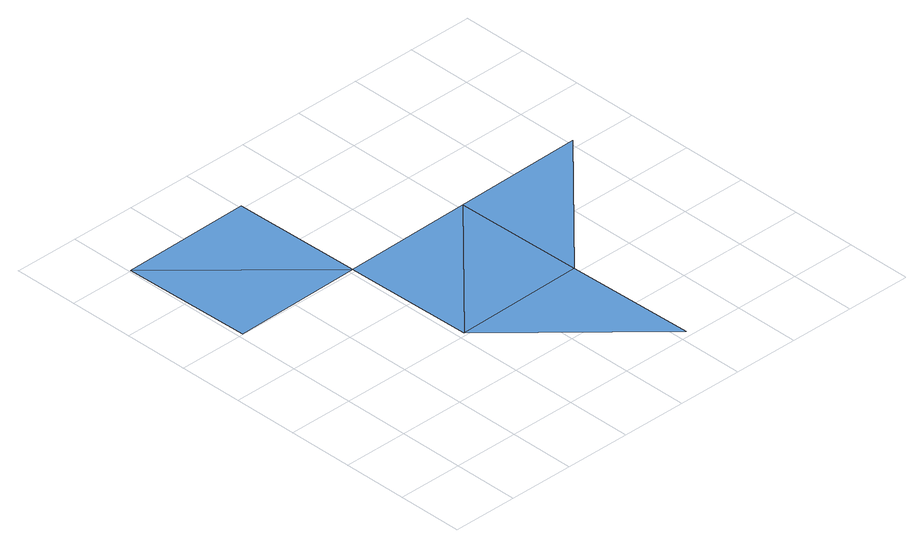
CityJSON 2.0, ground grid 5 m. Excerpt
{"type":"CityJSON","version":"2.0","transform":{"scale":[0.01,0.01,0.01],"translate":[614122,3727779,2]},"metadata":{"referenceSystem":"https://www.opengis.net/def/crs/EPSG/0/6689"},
"CityObjects":{
"waterbody1":{"type":"WaterBody","attributes":{"name":"福岡県津波浸水想定図","class":"1140","function":"2","WaterBodyTsunamiRiskAttribute.description":"1","WaterBodyTsunamiRiskAttribute.rank":"4"},"geometry":[{"type":"MultiSurface","lod":"1","boundaries":[[[0,1,2]],[[3,0,2]],[[4,5,6]],[[2,4,7]],[[4,6,7]],[[8,7,6]]]}]}
},
"vertices":[
[20,3006,9],[39,2006,9],[1039,2025,9],[1020,3025,9],[1059,1026,9],[2077,46,10],[2058,1045,9],[2039,2045,9],[3038,2064,10]
]}
